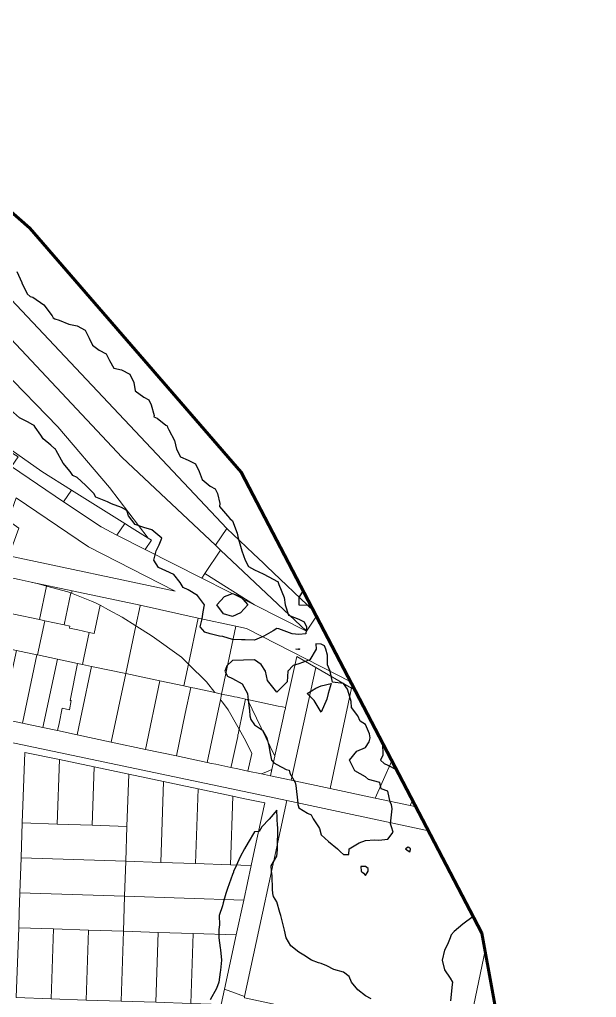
# Model space of a CAD drawing. Header units: inches. Extents: x -47590 to -46630, y -3759365 to -3758308.
# Drawn here: x -46890 to -46629.9, y -3759110.8 to -3758670.5 of the extents above; entities that cross this region are included whole.
import ezdxf

# ---------------------------------------------------------------- set-up
doc = ezdxf.new("R2010")
doc.units = ezdxf.units.IN
doc.header["$MEASUREMENT"] = 0
for name, color, linetype, lineweight, true_color in [('Area_Of_Interest', 7, 'Continuous', 60, 0xffffff), ('Contours_5m', 7, 'Continuous', 30, 0xcccccc), ('Land_Parcels_Zoning', 7, 'Continuous', 0, 0xffffff)]:
    doc.layers.add(name, color=color, linetype=linetype, lineweight=lineweight, true_color=true_color)

msp = doc.modelspace()

# ---------------------------------------------------------------- linework, layer by layer
at = {"layer": 'Area_Of_Interest'}
msp.add_lwpolyline([(-46681.51, -3759081.97), (-46629.91, -3759365.08), (-47550.67, -3759341.26), (-47585.06, -3759271.15), (-47590.35, -3759224.85), (-47586.39, -3759156.05), (-47540.08, -3758625.56), (-47501.72, -3758466.81), (-47471.29, -3758308.06), (-47381.33, -3758329.23), (-46885.24, -3758764.47), (-46789.99, -3758874.27)], close=True, dxfattribs=at)
at = {"layer": 'Contours_5m'}
for points, elevation in [([(-46891.15, -3758784), (-46888.99, -3758788.99), (-46888.96, -3758789.04), (-46886.44, -3758794), (-46885.18, -3758795.18), (-46884, -3758795.56), (-46879.05, -3758799.05), (-46875.31, -3758804), (-46874.86, -3758804.86), (-46874, -3758805.3), (-46872.15, -3758805.85), (-46867.72, -3758807.72), (-46864, -3758808.48), (-46860.36, -3758810.36), (-46858.51, -3758814), (-46857.13, -3758817.13), (-46854, -3758819.37), (-46850.98, -3758820.98), (-46849.47, -3758824), (-46847.43, -3758827.43), (-46844, -3758828.24), (-46840.24, -3758830.24), (-46838.38, -3758834), (-46837.78, -3758837.78), (-46834, -3758840.54), (-46831.73, -3758841.73), (-46830.55, -3758844), (-46829.22, -3758848.78), (-46829.38, -3758849.39), (-46827.91, -3758850.08), (-46824, -3758853.2), (-46823.48, -3758853.48), (-46823.22, -3758854), (-46822.73, -3758855.27), (-46820.05, -3758860.05), (-46819.18, -3758864), (-46817.37, -3758867.37), (-46814, -3758868.85), (-46810.64, -3758870.65), (-46809, -3758874), (-46807.68, -3758877.68), (-46804, -3758880.58), (-46801.81, -3758881.81), (-46800.77, -3758884), (-46799.6, -3758888.4), (-46799.75, -3758889.75), (-46796.18, -3758894), (-46795.14, -3758895.14), (-46794, -3758896.25), (-46791.8, -3758901.8), (-46791.48, -3758904), (-46790.31, -3758907.69), (-46789.74, -3758909.74), (-46788.22, -3758914), (-46786.81, -3758916.81), (-46784, -3758918.26), (-46780.13, -3758920.13), (-46775.33, -3758922.67), (-46774, -3758923.36), (-46773.57, -3758923.58), (-46773.37, -3758924), (-46773.15, -3758924.85), (-46770.72, -3758930.72), (-46770.17, -3758934), (-46768.74, -3758938.75), (-46764, -3758940.56), (-46761.73, -3758941.73), (-46760.61, -3758944), (-46760.84, -3758947.15), (-46764, -3758947.4), (-46767.12, -3758947.12), (-46773.11, -3758944.89), (-46774, -3758944.76), (-46775.7, -3758945.7), (-46779.78, -3758948.21), (-46784, -3758950.01), (-46788.18, -3758949.83), (-46789.86, -3758949.86), (-46794, -3758949.65), (-46798.36, -3758948.36), (-46799.86, -3758948.14), (-46804, -3758947.17), (-46806.43, -3758946.43), (-46808.61, -3758944), (-46807.68, -3758940.32), (-46807.25, -3758937.25), (-46806.57, -3758934), (-46809.78, -3758929.79), (-46814, -3758927.29), (-46816.27, -3758926.28), (-46817.61, -3758924), (-46820.36, -3758920.37), (-46824, -3758918.77), (-46827.29, -3758917.29), (-46829.4, -3758914), (-46828.3, -3758909.7), (-46826.99, -3758906.99), (-46825.88, -3758904), (-46830.28, -3758900.27), (-46834, -3758899.31), (-46837.85, -3758897.85), (-46840.78, -3758894), (-46841.63, -3758891.63), (-46844, -3758890.17), (-46848.56, -3758888.56), (-46850.26, -3758887.74), (-46854, -3758886.14), (-46855.54, -3758885.54), (-46856.5, -3758884), (-46860.19, -3758880.19), (-46864, -3758876.67), (-46865.89, -3758875.89), (-46867.12, -3758874), (-46870.22, -3758870.22), (-46873.43, -3758864.57), (-46873.78, -3758864), (-46873.86, -3758863.86), (-46874, -3758863.75), (-46875.85, -3758862.15), (-46879.3, -3758859.3), (-46880.34, -3758857.66), (-46882.94, -3758854), (-46883.37, -3758853.37), (-46884, -3758852.98), (-46886.39, -3758851.61), (-46889.91, -3758849.91), (-46894, -3758846.21)], 15), ([(-46762.14, -3758927.59), (-46764, -3758930.77), (-46764.02, -3758933.98), (-46764.02, -3758934), (-46764.02, -3758934.01), (-46764, -3758934.02), (-46763.96, -3758934.04), (-46758.67, -3758934.24)], 10), ([(-46754.34, -3758942.53), (-46754.33, -3758943.67), (-46754.17, -3758944), (-46754.18, -3758944.18), (-46754, -3758944.2), (-46753.59, -3758944.42), (-46753.35, -3758944.42)], 10), ([(-46726.33, -3758996.15), (-46726.39, -3758996.39), (-46726.22, -3759001.78), (-46727.25, -3759004), (-46725.55, -3759005.55), (-46724, -3759006.25), (-46719.95, -3759008.36)], 10), ([(-46731.53, -3759111.53), (-46734, -3759110.11), (-46737.43, -3759107.43), (-46740.27, -3759104), (-46741.42, -3759101.42), (-46744, -3759099.41), (-46748.3, -3759098.3), (-46751.4, -3759096.6), (-46754, -3759095.53), (-46755.21, -3759095.22), (-46758.3, -3759094), (-46761.85, -3759091.85), (-46764, -3759090.41), (-46767.65, -3759087.65), (-46769.73, -3759084), (-46770.57, -3759080.57), (-46771.59, -3759076.41), (-46772.19, -3759074), (-46772.63, -3759072.63), (-46774, -3759067.77), (-46775.41, -3759065.41), (-46775.73, -3759064), (-46775.91, -3759062.09), (-46776.15, -3759056.15), (-46776.37, -3759054), (-46776.49, -3759051.51), (-46774, -3759047.23), (-46773.65, -3759044.35), (-46773.64, -3759044), (-46773.7, -3759043.7), (-46773.5, -3759034.5), (-46773.57, -3759034), (-46773.66, -3759033.66), (-46774, -3759026.54), (-46777.49, -3759030.51), (-46780.72, -3759034), (-46781.91, -3759036.09), (-46784, -3759036.3), (-46786.9, -3759041.1), (-46788.55, -3759044), (-46790.51, -3759047.5), (-46792.94, -3759052.94), (-46793.45, -3759054), (-46793.58, -3759054.42), (-46794, -3759055.45), (-46796.24, -3759061.76), (-46797.04, -3759064), (-46798.19, -3759068.19), (-46798.47, -3759069.53), (-46799.94, -3759074), (-46799.88, -3759078.12), (-46800.18, -3759080.18), (-46800.1, -3759084), (-46799.55, -3759088.45), (-46799.43, -3759089.43), (-46798.85, -3759094), (-46799.43, -3759098.58), (-46799.52, -3759099.52), (-46800.05, -3759104), (-46801.23, -3759106.77), (-46804, -3759111.85)], 10), ([(-46685.45, -3759074.43), (-46690.16, -3759077.83), (-46694, -3759081.21), (-46695.35, -3759082.64), (-46695.87, -3759084), (-46697.07, -3759087.07), (-46698.41, -3759089.59), (-46699.48, -3759094), (-46698.46, -3759098.46), (-46695.83, -3759102.17), (-46694.87, -3759104), (-46694.98, -3759104.98), (-46695.69, -3759112.31)], 10)]:
    msp.add_lwpolyline(points, dxfattribs=dict(at, elevation=elevation))
for points, elevation in [([(-46794, -3758939.29), (-46798.05, -3758938.05), (-46801.05, -3758934), (-46797.63, -3758930.37), (-46794, -3758928.96), (-46790.29, -3758930.29), (-46787.12, -3758934), (-46790.31, -3758937.69)], 15), ([(-46744, -3759046.41), (-46741.54, -3759046.47), (-46741.31, -3759044), (-46736.82, -3759041.18), (-46734, -3759040.2), (-46729.9, -3759039.9), (-46727.97, -3759040.03), (-46724, -3759039.63), (-46721.58, -3759036.42), (-46722.24, -3759034), (-46722.7, -3759032.7), (-46722.01, -3759025.99), (-46722.36, -3759024), (-46722.85, -3759022.85), (-46724, -3759017.92), (-46726.88, -3759016.88), (-46727.58, -3759014), (-46732.64, -3759012.64), (-46734, -3759011.46), (-46738.82, -3759008.81), (-46741.27, -3759004), (-46737.99, -3759000.01), (-46734, -3758998.34), (-46732.3, -3758995.7), (-46731.91, -3758994), (-46732.19, -3758992.19), (-46734, -3758987.87), (-46736.42, -3758986.42), (-46737.46, -3758984), (-46740.36, -3758980.36), (-46740.44, -3758977.56), (-46741.58, -3758974), (-46742.07, -3758972.07), (-46744, -3758969.54), (-46748.84, -3758968.83), (-46749.89, -3758964), (-46751.07, -3758961.07), (-46751.21, -3758956.78), (-46751.87, -3758954), (-46752.55, -3758952.54), (-46754, -3758951.78), (-46756.43, -3758951.57), (-46756.22, -3758954), (-46759.13, -3758958.87), (-46764, -3758960.66), (-46766.61, -3758961.39), (-46768.96, -3758964), (-46769.3, -3758968.7), (-46774, -3758973.34), (-46778.15, -3758968.15), (-46779.08, -3758964), (-46780.99, -3758960.99), (-46784, -3758958.86), (-46788.99, -3758959.01), (-46789.01, -3758959.01), (-46794, -3758959.18), (-46796.45, -3758961.55), (-46797.37, -3758964), (-46796.23, -3758966.23), (-46794, -3758967.24), (-46789.57, -3758969.57), (-46787.15, -3758974), (-46786.95, -3758976.95), (-46786.29, -3758981.71), (-46786.12, -3758984), (-46785.68, -3758985.68), (-46784, -3758988.14), (-46780.46, -3758990.46), (-46778.52, -3758994), (-46777.54, -3758997.54), (-46777.02, -3759000.98), (-46776.33, -3759004), (-46775.26, -3759005.26), (-46774, -3759005.93), (-46769.79, -3759008.21), (-46768.45, -3759008.45), (-46768.14, -3759009.86), (-46765.78, -3759014), (-46765.47, -3759015.47), (-46764.58, -3759023.42), (-46764.47, -3759024), (-46764.4, -3759024.4), (-46764, -3759025.45), (-46760.12, -3759027.88), (-46758.56, -3759028.56), (-46757.65, -3759030.35), (-46755.17, -3759034), (-46754.79, -3759034.79), (-46754, -3759037.62), (-46750.62, -3759040.63), (-46746.61, -3759044), (-46745.23, -3759045.24)], 15), ([(-46764, -3758954.16), (-46764.22, -3758954.22), (-46765.38, -3758954), (-46764.18, -3758953.82), (-46764, -3758953.84), (-46763.83, -3758953.82), (-46763.81, -3758954), (-46763.88, -3758954.12)], 10), ([(-46754, -3758982.46), (-46757.1, -3758977.1), (-46760.28, -3758974), (-46756.37, -3758971.64), (-46754, -3758970.55), (-46749.42, -3758969.42), (-46750.87, -3758974), (-46751.42, -3758976.58)], 15), ([(-46714, -3759045.34), (-46713.74, -3759044.25), (-46713.76, -3759044), (-46713.85, -3759043.85), (-46714, -3759043.61), (-46714.75, -3759043.25), (-46715.94, -3759044), (-46714.83, -3759044.83)], 15), ([(-46734, -3759055.93), (-46733.27, -3759054.73), (-46732.85, -3759054), (-46732.85, -3759052.85), (-46734, -3759051.85), (-46736.1, -3759051.91), (-46735.91, -3759054), (-46734.93, -3759054.93)], 15)]:
    msp.add_lwpolyline(points, close=True, dxfattribs=dict(at, elevation=elevation))
at = {"layer": 'Land_Parcels_Zoning'}
for points in [[(-46757.31, -3758936.84), (-46778.42, -3758916.83), (-46780.12, -3758915.22), (-46784.51, -3758911.06), (-46790.74, -3758905.15), (-46796.52, -3758899.68), (-46971.73, -3758714.05), (-47053.17, -3758627.77), (-47079.83, -3758599.53), (-47091.12, -3758587.57), (-47090.47, -3758586.47), (-47089.47, -3758585.29), (-46885.24, -3758764.47), (-46789.99, -3758874.27)], [(-46806.44, -3758919.96), (-46807.81, -3758921.99), (-46833.29, -3758909.09), (-46830.49, -3758904.95), (-46831.91, -3758904.06), (-46849.41, -3758881.21), (-46872.75, -3758853.88), (-46897.84, -3758828.14), (-46924.06, -3758803.36), (-46927.67, -3758800.15), (-46944.24, -3758785.43), (-46961.64, -3758769.97), (-46956.91, -3758762.97), (-46956.39, -3758762.2), (-46950.78, -3758753.88), (-46843.71, -3758867.7), (-46801.66, -3758907.26), (-46799.34, -3758909.44)], [(-46849.41, -3758881.21), (-46831.91, -3758904.06), (-46840.37, -3758898.77), (-46842.51, -3758897.44), (-46866.56, -3758882.42), (-46879.95, -3758874.04), (-46978.8, -3758804.42), (-46982.89, -3758801.54), (-46981.95, -3758800.15), (-46973.7, -3758787.91), (-46970.46, -3758783.1), (-46968.8, -3758780.5), (-46968.52, -3758780.15), (-46967.37, -3758778.52), (-46965.9, -3758776.42), (-46963.61, -3758772.91), (-46961.64, -3758769.97), (-46944.24, -3758785.43), (-46927.67, -3758800.15), (-46924.06, -3758803.36), (-46897.84, -3758828.14), (-46872.75, -3758853.88)], [(-46866.56, -3758882.42), (-46870.08, -3758887.63), (-46893.56, -3758871.76), (-46890.64, -3758867.44), (-46962.82, -3758822.4), (-46986.58, -3758807.01), (-46982.89, -3758801.54), (-46978.8, -3758804.42), (-46879.95, -3758874.04)], [(-46842.51, -3758897.44), (-46846.03, -3758902.65), (-46853.22, -3758899.01), (-46870.08, -3758887.63), (-46866.56, -3758882.42)], [(-46894.78, -3758912.04), (-46890.33, -3758899.49), (-46895.14, -3758896.11), (-46891.52, -3758885.91), (-46858.8, -3758907.9), (-46819.88, -3758927.92)], [(-46830.49, -3758904.95), (-46833.29, -3758909.09), (-46846.03, -3758902.65), (-46842.51, -3758897.44), (-46840.37, -3758898.77), (-46831.91, -3758904.06)], [(-46757.31, -3758936.84), (-46756.08, -3758939.2), (-46760.55, -3758945.88), (-46799.34, -3758909.44), (-46801.66, -3758907.26), (-46796.52, -3758899.68), (-46790.74, -3758905.15), (-46784.51, -3758911.06), (-46780.12, -3758915.22), (-46778.42, -3758916.83)], [(-46760.55, -3758945.88), (-46784, -3758934.03), (-46806.44, -3758919.96), (-46799.34, -3758909.44)], [(-46884.77, -3758923.8), (-46881.41, -3758924.68), (-46877.82, -3758925.63), (-46881, -3758940.7), (-46892.45, -3758938.28), (-46895.39, -3758937.66), (-46897.59, -3758937.2), (-46894.33, -3758921.78), (-46890.17, -3758922.66)], [(-46866.29, -3758927.69), (-46866.53, -3758928.83), (-46866.78, -3758928.73), (-46868.19, -3758928.17), (-46877.82, -3758925.63), (-46881.41, -3758924.68), (-46884.77, -3758923.8)], [(-46784, -3758934.03), (-46807.81, -3758921.99), (-46806.44, -3758919.96)], [(-46866.78, -3758928.73), (-46869.81, -3758943.07), (-46878.6, -3758941.21), (-46881, -3758940.7), (-46877.82, -3758925.63), (-46868.19, -3758928.17)], [(-46835.51, -3758934.23), (-46835.56, -3758934.49), (-46837.49, -3758943.54), (-46843.7, -3758939.66), (-46849.83, -3758936.33), (-46853.65, -3758934.25), (-46855.71, -3758933.13), (-46857.57, -3758932.39), (-46866.53, -3758928.83), (-46866.29, -3758927.69)], [(-46866.53, -3758928.83), (-46857.57, -3758932.39), (-46855.71, -3758933.13), (-46853.65, -3758934.25), (-46856.33, -3758946.94), (-46858.53, -3758946.47), (-46863.67, -3758945.38), (-46867.47, -3758944.58), (-46867.27, -3758943.61), (-46869.81, -3758943.07), (-46866.78, -3758928.73)], [(-46881, -3758940.7), (-46878.6, -3758941.21), (-46881.85, -3758956.6), (-46882.11, -3758956.55), (-46891.35, -3758954.61), (-46900.63, -3758952.69), (-46900.85, -3758952.64), (-46897.59, -3758937.2), (-46895.39, -3758937.66), (-46892.45, -3758938.28)], [(-46837.49, -3758943.54), (-46842.07, -3758965), (-46857.47, -3758961.77), (-46861.57, -3758960.88), (-46860.95, -3758957.94), (-46858.53, -3758946.47), (-46856.33, -3758946.94), (-46853.65, -3758934.25), (-46849.83, -3758936.33), (-46843.7, -3758939.66)], [(-46813.85, -3758960.76), (-46815.94, -3758970.58), (-46826.68, -3758968.28), (-46842.07, -3758965), (-46837.49, -3758943.54), (-46835.56, -3758934.49), (-46835.51, -3758934.23), (-46809.44, -3758940.03)], [(-46869.81, -3758943.07), (-46867.27, -3758943.61), (-46867.47, -3758944.58), (-46863.67, -3758945.38), (-46858.53, -3758946.47), (-46860.95, -3758957.94), (-46861.57, -3758960.88), (-46863.77, -3758960.41), (-46872.86, -3758958.49), (-46881.85, -3758956.6), (-46878.6, -3758941.21)], [(-46792.41, -3758943.64), (-46798.9, -3758974.24), (-46801.93, -3758973.59), (-46810.95, -3758971.65), (-46812.77, -3758971.26), (-46815.94, -3758970.58), (-46813.85, -3758960.76), (-46809.44, -3758940.03)], [(-46813.85, -3758960.76), (-46815.94, -3758970.58), (-46826.68, -3758968.28), (-46842.07, -3758965), (-46837.49, -3758943.54), (-46830.12, -3758948.14), (-46817.02, -3758957.68)], [(-46740.64, -3758968.76), (-46740.04, -3758969.91), (-46740.4, -3758971.6), (-46756.45, -3758962.33), (-46765.03, -3758957.37), (-46770.08, -3758980.36), (-46771.4, -3758980.06), (-46773.4, -3758979.64), (-46787.23, -3758976.75), (-46788.07, -3758976.54), (-46791.92, -3758975.7), (-46793.09, -3758975.45), (-46793.45, -3758975.39), (-46794.99, -3758975.08), (-46798.9, -3758974.24), (-46792.41, -3758943.64), (-46787.65, -3758944.65)], [(-46882.11, -3758956.55), (-46888.66, -3758987.35), (-46897.89, -3758985.42), (-46891.35, -3758954.61)], [(-46881.85, -3758956.6), (-46872.86, -3758958.49), (-46879.41, -3758989.29), (-46888.66, -3758987.35), (-46882.11, -3758956.55)], [(-46863.77, -3758960.41), (-46867.07, -3758977.13), (-46866.68, -3758977.21), (-46867.5, -3758981.27), (-46870.71, -3758980.59), (-46872.15, -3758987.51), (-46872.82, -3758990.71), (-46879.41, -3758989.29), (-46872.86, -3758958.49)], [(-46756.45, -3758962.33), (-46767.59, -3759013.04), (-46776.83, -3759011.06), (-46776.2, -3759008.22), (-46774.88, -3759002.2), (-46774.84, -3759002.02), (-46771.13, -3758985.15), (-46770.47, -3758982.16), (-46770.15, -3758980.7), (-46770.08, -3758980.36), (-46765.03, -3758957.37)], [(-46861.57, -3758960.88), (-46857.47, -3758961.77), (-46861.88, -3758982.54), (-46864.01, -3758992.6), (-46872.82, -3758990.71), (-46872.15, -3758987.51), (-46870.71, -3758980.59), (-46867.5, -3758981.27), (-46866.68, -3758977.21), (-46867.07, -3758977.13), (-46863.77, -3758960.41)], [(-46842.07, -3758965), (-46848.61, -3758995.88), (-46864.01, -3758992.6), (-46861.88, -3758982.54), (-46857.47, -3758961.77)], [(-46801.93, -3758973.59), (-46810.95, -3758971.65), (-46812.77, -3758971.26), (-46815.94, -3758970.58), (-46813.85, -3758960.76), (-46805.61, -3758968.78)], [(-46740.4, -3758971.6), (-46749.99, -3759016.81), (-46767.59, -3759013.04), (-46756.45, -3758962.33)], [(-46826.68, -3758968.28), (-46833.21, -3758999.13), (-46848.61, -3758995.88), (-46842.07, -3758965)], [(-46815.94, -3758970.58), (-46812.77, -3758971.26), (-46815.24, -3758983.06), (-46819.23, -3759002.09), (-46833.21, -3758999.13), (-46826.68, -3758968.28)], [(-46801.93, -3758973.59), (-46798.9, -3758974.24), (-46798.94, -3758974.45), (-46799.44, -3758976.79), (-46805.44, -3759005.06), (-46819.23, -3759002.09), (-46815.24, -3758983.06), (-46812.77, -3758971.26), (-46810.95, -3758971.65)], [(-46738.77, -3758972.33), (-46722.1, -3759004.26), (-46729.66, -3759021.13), (-46749.99, -3759016.81), (-46740.4, -3758971.6)], [(-46738.77, -3758972.33), (-46740.4, -3758971.6), (-46740.04, -3758969.91)], [(-46794.29, -3759005.67), (-46794.64, -3759007.32), (-46801.52, -3759005.87), (-46803.43, -3759005.48), (-46804.16, -3759005.32), (-46804.7, -3759005.21), (-46805.44, -3759005.06), (-46799.44, -3758976.79), (-46798.94, -3758974.45), (-46798.9, -3758974.24), (-46794.99, -3758975.08), (-46793.45, -3758975.39), (-46793.09, -3758975.45), (-46791.92, -3758975.7), (-46788.07, -3758976.54), (-46789.54, -3758983.45), (-46790.96, -3758990.1), (-46791.04, -3758990.44), (-46791.33, -3758991.82), (-46791.49, -3758992.55), (-46791.59, -3758993.03), (-46791.63, -3758993.28), (-46793.98, -3759004.21)], [(-46785.31, -3759000.99), (-46787, -3759008.92), (-46791.59, -3759007.96), (-46794.64, -3759007.32), (-46801.52, -3759005.87), (-46803.43, -3759005.48), (-46804.16, -3759005.32), (-46804.7, -3759005.21), (-46805.44, -3759005.06), (-46799.44, -3758976.79), (-46799.35, -3758976.91), (-46799.12, -3758977.21), (-46798.68, -3758977.77), (-46796.23, -3758980.94), (-46795.89, -3758981.39), (-46791.59, -3758988.99), (-46790.96, -3758990.1), (-46787.92, -3758995.49)], [(-46779.01, -3759009.44), (-46780.83, -3759010.22), (-46787, -3759008.92), (-46791.59, -3759007.96), (-46794.64, -3759007.32), (-46794.29, -3759005.67), (-46793.98, -3759004.21), (-46791.63, -3758993.28), (-46791.59, -3758993.03), (-46791.49, -3758992.55), (-46791.33, -3758991.82), (-46791.04, -3758990.44), (-46790.96, -3758990.1), (-46789.54, -3758983.45), (-46788.07, -3758976.54), (-46787.23, -3758976.75), (-46774.88, -3759002.2), (-46776.2, -3759008.22), (-46777.28, -3759008.71)], [(-46770.08, -3758980.36), (-46770.15, -3758980.7), (-46770.47, -3758982.16), (-46771.13, -3758985.15), (-46774.84, -3759002.02), (-46774.88, -3759002.2), (-46787.23, -3758976.75), (-46773.4, -3758979.64), (-46771.4, -3758980.06)], [(-46871.98, -3759003.76), (-46872.99, -3759032.76), (-46888.72, -3759032.23), (-46887.63, -3759000.49)], [(-46856.34, -3759007.02), (-46857.25, -3759033.29), (-46872.99, -3759032.76), (-46871.98, -3759003.76)], [(-46840.73, -3759010.37), (-46841.52, -3759033.81), (-46857.25, -3759033.29), (-46856.34, -3759007.02)], [(-46712.81, -3759022.05), (-46713.89, -3759024.48), (-46729.66, -3759021.13), (-46722.1, -3759004.26)], [(-46825.11, -3759013.66), (-46826.33, -3759050.08), (-46842.06, -3759049.55), (-46841.52, -3759033.81), (-46840.73, -3759010.37)], [(-46776.83, -3759011.06), (-46780.83, -3759010.22), (-46779.01, -3759009.44), (-46777.28, -3759008.71), (-46776.2, -3759008.22)], [(-46809.48, -3759016.96), (-46810.6, -3759050.6), (-46826.33, -3759050.08), (-46825.11, -3759013.66)], [(-46793.77, -3759020.26), (-46794.88, -3759051.13), (-46810.6, -3759050.6), (-46809.48, -3759016.96)], [(-46785.54, -3759051.43), (-46794.88, -3759051.13), (-46793.77, -3759020.26), (-46789.14, -3759021.23), (-46779.46, -3759023.28), (-46784.02, -3759044.42)], [(-46705.64, -3759035.77), (-46681.51, -3759081.97), (-46680.11, -3759089.63), (-46688.94, -3759132.23), (-46737.53, -3759121.92), (-46788.61, -3759111.08), (-46788.51, -3759110.48), (-46769.48, -3759022.23)], [(-46711.24, -3759025.04), (-46713.89, -3759024.48), (-46712.81, -3759022.05)], [(-46872.99, -3759032.76), (-46857.25, -3759033.29), (-46841.52, -3759033.81), (-46842.06, -3759049.55), (-46889.26, -3759047.97), (-46888.72, -3759032.23)], [(-46842.06, -3759049.55), (-46842.6, -3759065.28), (-46889.8, -3759063.7), (-46889.26, -3759047.97)], [(-46826.33, -3759050.08), (-46810.6, -3759050.6), (-46794.88, -3759051.13), (-46785.54, -3759051.43), (-46788.9, -3759067.07), (-46842.6, -3759065.28), (-46842.06, -3759049.55)], [(-46842.6, -3759065.28), (-46843.15, -3759081.02), (-46858.87, -3759080.49), (-46874.61, -3759079.97), (-46890.34, -3759079.44), (-46890.1, -3759072.47), (-46889.8, -3759063.7)], [(-46788.9, -3759067.07), (-46792.28, -3759082.72), (-46811.68, -3759082.07), (-46827.41, -3759081.54), (-46843.15, -3759081.02), (-46842.6, -3759065.28)], [(-46874.61, -3759079.97), (-46875.67, -3759111.45), (-46891.42, -3759110.92), (-46890.34, -3759079.44)], [(-46858.87, -3759080.49), (-46859.93, -3759111.99), (-46875.67, -3759111.45), (-46874.61, -3759079.97)], [(-46843.15, -3759081.02), (-46844.22, -3759112.49), (-46859.93, -3759111.99), (-46858.87, -3759080.49)], [(-46827.41, -3759081.54), (-46828.49, -3759113.01), (-46844.22, -3759112.49), (-46843.15, -3759081.02)], [(-46811.68, -3759082.07), (-46812.75, -3759113.54), (-46828.49, -3759113.01), (-46827.41, -3759081.54)], [(-46792.28, -3759082.72), (-46797.54, -3759107.11), (-46799.02, -3759113.99), (-46812.75, -3759113.54), (-46811.68, -3759082.07)], [(-46671.68, -3759135.89), (-46686.39, -3759132.77), (-46688.94, -3759132.23), (-46680.11, -3759089.63)]]:
    msp.add_lwpolyline(points, close=True, dxfattribs=at)
for points in [[(-47053.17, -3758627.77), (-46971.73, -3758714.05), (-46796.52, -3758899.68), (-46801.66, -3758907.26), (-46843.71, -3758867.7), (-46950.78, -3758753.88), (-46971.36, -3758732.02), (-47028.55, -3758671.34), (-47042.51, -3758656.53)], [(-46893.56, -3758871.76), (-46870.08, -3758887.63), (-46853.22, -3758899.01), (-46846.03, -3758902.65), (-46833.29, -3758909.09), (-46807.81, -3758921.99), (-46784, -3758934.03), (-46760.55, -3758945.88), (-46756.08, -3758939.2), (-46740.64, -3758968.76), (-46787.65, -3758944.65), (-46792.41, -3758943.64), (-46809.44, -3758940.03), (-46835.51, -3758934.23), (-46866.29, -3758927.69), (-46884.77, -3758923.8), (-46890.17, -3758922.66)], [(-46894.78, -3758912.04), (-46819.88, -3758927.92), (-46858.8, -3758907.9), (-46891.52, -3758885.91)], [(-47351.78, -3758899.7), (-46769.48, -3759022.23), (-46788.51, -3759110.48), (-46797.54, -3759107.11), (-46792.28, -3759082.72), (-46788.9, -3759067.07), (-46785.54, -3759051.43), (-46784.02, -3759044.42), (-46779.46, -3759023.28), (-46789.14, -3759021.23), (-46793.77, -3759020.26), (-46809.48, -3759016.96), (-46825.11, -3759013.66), (-46840.73, -3759010.37), (-46856.34, -3759007.02), (-46871.98, -3759003.76), (-46887.63, -3759000.49), (-46888.72, -3759032.23), (-46889.26, -3759047.97), (-46889.8, -3759063.7), (-46890.1, -3759072.47)], [(-46897.89, -3758985.42), (-46888.66, -3758987.35), (-46879.41, -3758989.29), (-46872.82, -3758990.71), (-46864.01, -3758992.6), (-46848.61, -3758995.88), (-46833.21, -3758999.13), (-46819.23, -3759002.09), (-46805.44, -3759005.06), (-46804.7, -3759005.21), (-46804.16, -3759005.32), (-46803.43, -3759005.48), (-46801.52, -3759005.87), (-46794.64, -3759007.32), (-46791.59, -3759007.96), (-46787, -3759008.92), (-46780.83, -3759010.22), (-46776.83, -3759011.06), (-46767.59, -3759013.04), (-46749.99, -3759016.81), (-46729.66, -3759021.13), (-46713.89, -3759024.48), (-46711.24, -3759025.04), (-46705.64, -3759035.77), (-46769.48, -3759022.23), (-47351.78, -3758899.7)], [(-46799.02, -3759113.99), (-46797.54, -3759107.11), (-46788.51, -3759110.48), (-46788.61, -3759111.08)]]:
    msp.add_lwpolyline(points, dxfattribs=at)

doc.saveas('drawing.dxf')
